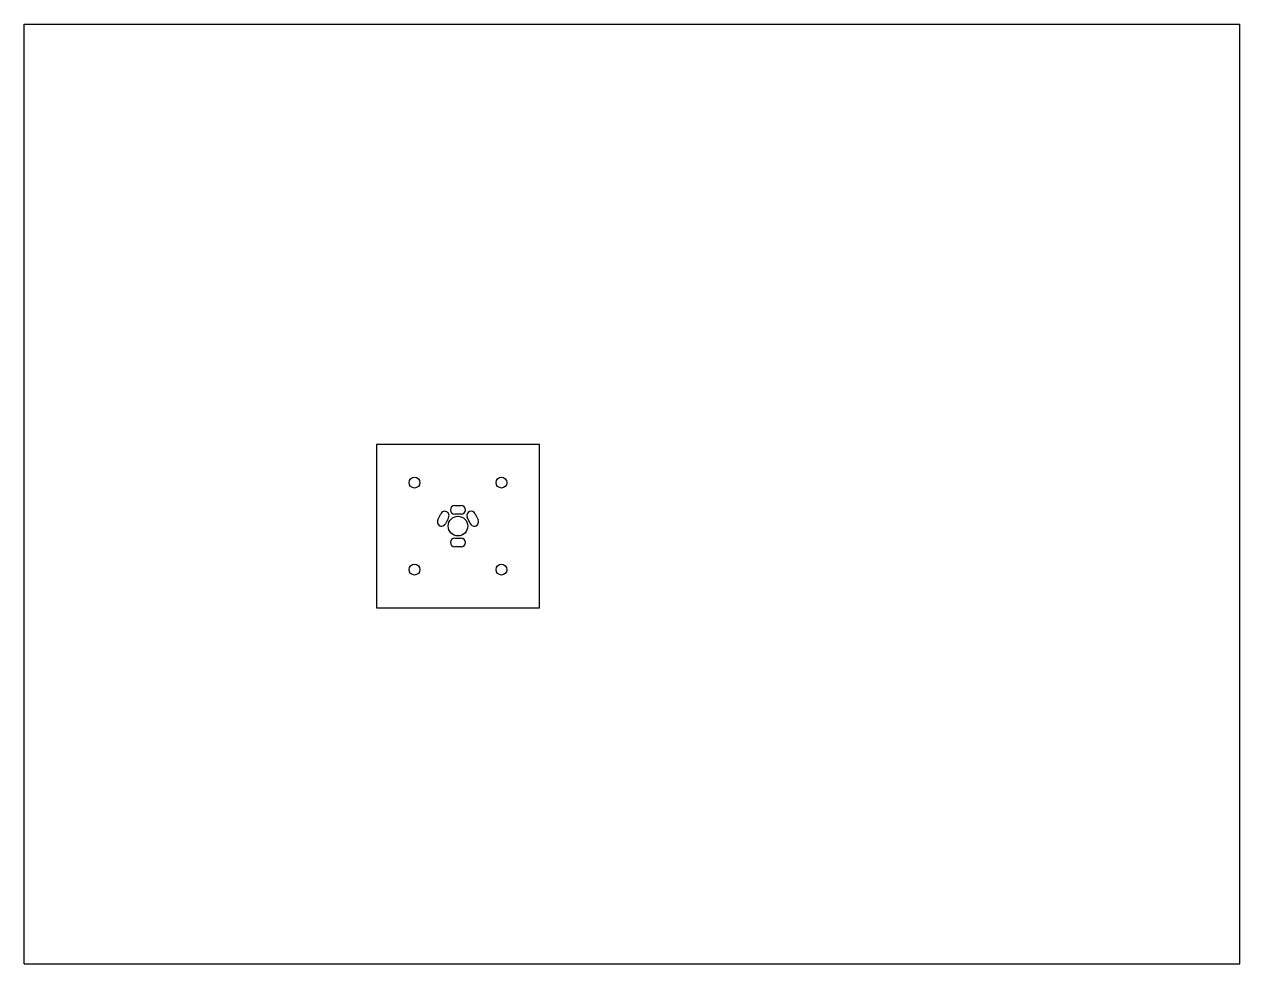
# Model space of a CAD drawing. Header units: inches. Extents: x 0 to 22, y 0 to 17.
import ezdxf

# ---------------------------------------------------------------- set-up
doc = ezdxf.new("R2010")
doc.units = ezdxf.units.IN
doc.header["$LTSCALE"] = 1.21
doc.header["$MEASUREMENT"] = 0
doc.layers.get('0').update_dxf_attribs({"linetype": 'CONTINUOUS'})

msp = doc.modelspace()

# ---------------------------------------------------------------- linework, layer by layer
at = {"color": 7, "linetype": 'Continuous'}
for p, q in [((0, 0), (0, 17)), ((0, 17), (22, 17)), ((22, 0), (22, 17)), ((6.374, 9.395), (6.374, 6.442)), ((9.326, 9.395), (6.374, 9.395)), ((9.326, 6.442), (9.326, 9.395)), ((7.485, 8.032), (7.539, 8.144)), ((7.791, 8.292), (7.909, 8.292)), ((8.162, 8.143), (8.215, 8.031)), ((7.679, 8.071), (7.626, 7.963)), ((7.909, 8.134), (7.791, 8.134)), ((8.073, 7.964), (8.018, 8.079)), ((7.791, 7.702), (7.909, 7.702)), ((7.909, 7.545), (7.791, 7.545)), ((6.374, 6.442), (9.326, 6.442)), ((0, 0), (22, 0))]:
    msp.add_line(p, q, dxfattribs=at)
for centre, radius in [((7.063, 8.706), 0.0984), ((8.637, 8.706), 0.0984), ((7.85, 7.919), 0.177), ((7.063, 7.131), 0.0984), ((8.637, 7.131), 0.0984)]:
    msp.add_circle(centre, radius, dxfattribs=at)
for centre, start, end in [((7.61, 8.109), 331.5674, 153.7865), ((7.791, 8.213), 90, 270), ((7.909, 8.213), 270, 90), ((8.091, 8.109), 25.4775, 202.5609), ((7.555, 7.997), 153.967, 334), ((8.144, 7.997), 205.4452, 25.4914), ((7.791, 7.623), 90, 270), ((7.909, 7.623), 270, 90)]:
    msp.add_arc(centre, 0.0787, start, end, dxfattribs=at)

doc.saveas('drawing.dxf')
